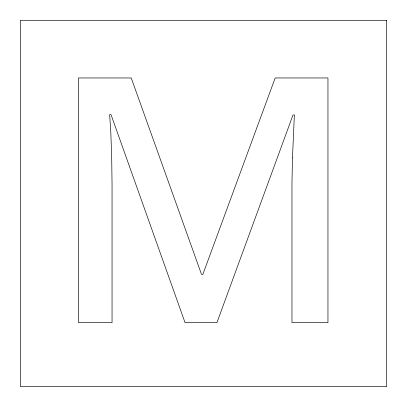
<?xml version="1.0" encoding="UTF-8"?>
<svg xmlns="http://www.w3.org/2000/svg" width="407" height="407" viewBox="0 0 407 407"><rect width="100%" height="100%" fill="white"/><g stroke="black" fill="none" stroke-linecap="round" stroke-linejoin="round"><path stroke-width="0.61" d="M292.485 157.814L291.972 182.489L291.972 322.654L327.956 322.654L327.956 77.961L275.178 77.961L202.869 274.333L201.496 274.333L131.242 77.961L78.465 77.961L78.465 322.654L112.052 322.654L112.052 184.544L111.706 158.328L110.852 133.308L109.651 114.632L111.025 114.632L185.048 322.654L216.921 322.654L292.999 114.972L294.368 114.972L292.485 157.814M386.65 20.35L20.35 20.35L20.35 386.65L386.65 386.65L386.65 20.35"/></g></svg>
